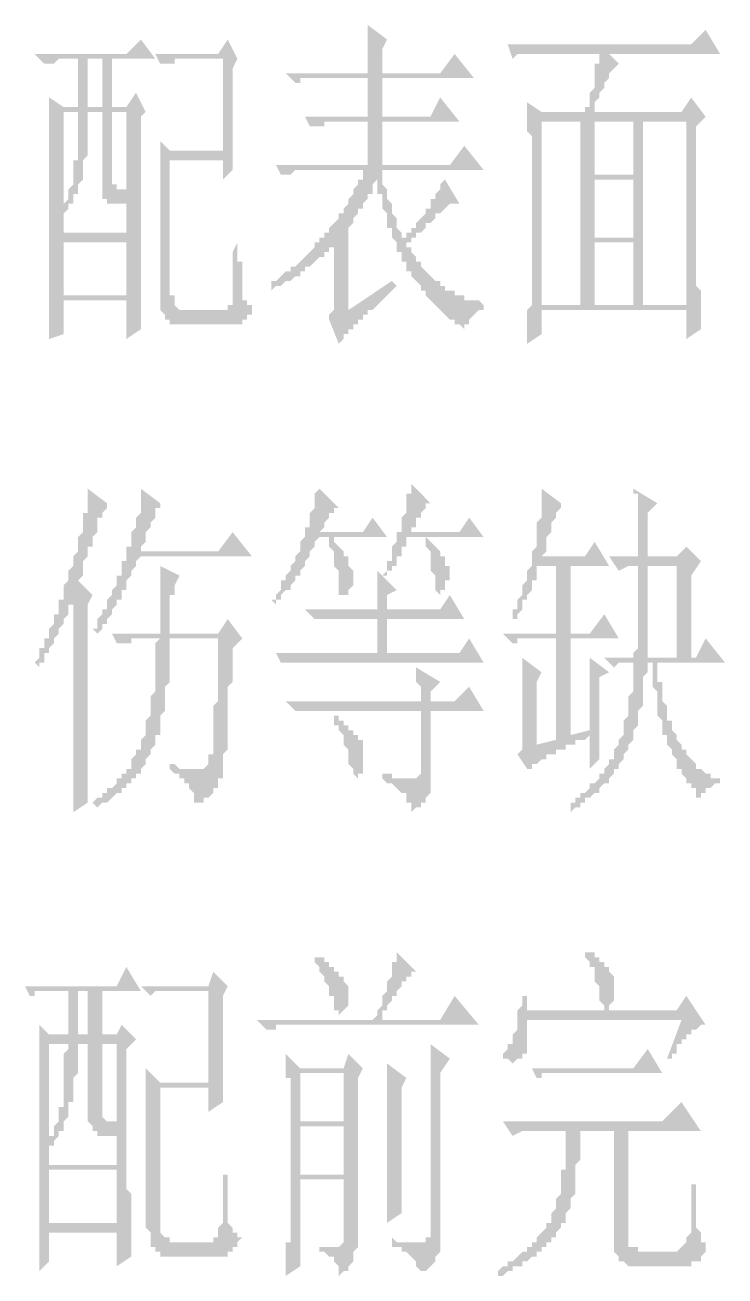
# Model space of a CAD drawing. Header units: millimetres. Extents: x 0 to 275, y 0 to 194.
# Drawn here: x 215.26 to 224.47, y 100.94 to 117.39 of the extents above; entities that cross this region are included whole.
import ezdxf

# ---------------------------------------------------------------- set-up
doc = ezdxf.new("R2010")
doc.units = ezdxf.units.MM

msp = doc.modelspace()

# ---------------------------------------------------------------- hatches: boundary and pattern name
h = msp.add_hatch(color=0)
h.dxf.hatch_style = 2
h.paths.add_polyline_path([(219.5195, 113.643833), (219.5195, 114.659833), (219.5195, 114.723333), (219.583, 114.786833), (219.583, 114.850333), (219.6465, 114.913833), (219.6465, 114.977333), (219.71, 114.977333), (219.71, 115.040833), (219.7735, 115.104333), (219.7735, 115.167833), (219.837, 115.167833), (219.837, 115.231333), (219.837, 115.294833), (219.9005, 115.358333), (219.9005, 115.294833), (219.9005, 115.231333), (219.9005, 115.167833), (219.964, 115.167833), (219.964, 115.104333), (219.964, 115.040833), (219.964, 114.977333), (220.0275, 114.913833), (220.0275, 114.850333), (220.0275, 114.786833), (220.0275, 114.723333), (220.091, 114.723333), (220.091, 114.659833), (220.091, 114.596333), (220.1545, 114.532833), (220.1545, 114.469333), (220.1545, 114.405833), (220.218, 114.405833), (220.218, 114.342333), (220.218, 114.278833), (220.2815, 114.278833), (220.2815, 114.215333), (220.2815, 114.151833), (220.345, 114.151833), (220.345, 114.088333), (220.4085, 114.024833), (220.472, 113.961333), (220.472, 113.897833), (220.5355, 113.897833), (220.5355, 113.834333), (220.599, 113.770833), (220.6625, 113.707333), (220.726, 113.643833), (220.7895, 113.580333), (220.853, 113.516833), (220.9165, 113.516833), (220.9165, 113.453333), (220.98, 113.453333), (221.0435, 113.389833), (221.0435, 113.453333), (221.107, 113.453333), (221.107, 113.516833), (221.1705, 113.580333), (221.234, 113.643833), (221.2975, 113.643833), (221.2975, 113.707333), (221.234, 113.770833), (221.1705, 113.770833), (221.107, 113.770833), (221.0435, 113.770833), (221.0435, 113.834333), (220.98, 113.834333), (220.9165, 113.834333), (220.9165, 113.897833), (220.853, 113.897833), (220.7895, 113.897833), (220.7895, 113.961333), (220.726, 113.961333), (220.726, 114.024833), (220.6625, 114.024833), (220.599, 114.088333), (220.5355, 114.151833), (220.472, 114.215333), (220.472, 114.278833), (220.4085, 114.278833), (220.4085, 114.342333), (220.345, 114.405833), (220.345, 114.469333), (220.2815, 114.469333), (220.2815, 114.532833), (220.345, 114.532833), (220.345, 114.596333), (220.4085, 114.596333), (220.4085, 114.659833), (220.472, 114.659833), (220.5355, 114.723333), (220.5355, 114.786833), (220.599, 114.786833), (220.6625, 114.850333), (220.6625, 114.913833), (220.726, 114.913833), (220.7895, 114.977333), (220.853, 115.040833), (220.98, 115.040833), (220.7895, 115.358333), (220.726, 115.294833), (220.726, 115.231333), (220.6625, 115.167833), (220.6625, 115.104333), (220.599, 115.104333), (220.599, 115.040833), (220.599, 114.977333), (220.5355, 114.977333), (220.5355, 114.913833), (220.472, 114.850333), (220.4085, 114.786833), (220.4085, 114.723333), (220.345, 114.723333), (220.345, 114.659833), (220.2815, 114.659833), (220.2815, 114.596333), (220.218, 114.596333), (220.218, 114.659833), (220.1545, 114.723333), (220.1545, 114.786833), (220.1545, 114.850333), (220.091, 114.913833), (220.091, 114.977333), (220.091, 115.040833), (220.0275, 115.104333), (220.0275, 115.167833), (220.0275, 115.231333), (219.964, 115.294833), (219.964, 115.358333), (219.964, 115.421833), (219.964, 115.485333), (221.2975, 115.485333), (221.0435, 115.802833), (220.853, 115.548833), (219.964, 115.548833), (219.964, 116.120333), (220.98, 116.120333), (220.726, 116.437833), (220.599, 116.183833), (219.964, 116.183833), (219.964, 116.691833), (221.1705, 116.691833), (220.9165, 117.009333), (220.726, 116.755333), (219.964, 116.755333), (219.964, 117.072833), (220.0275, 117.199833), (219.7735, 117.390333), (219.7735, 117.326833), (219.7735, 117.263333), (219.7735, 117.199833), (219.7735, 117.136333), (219.7735, 117.072833), (219.7735, 117.009333), (219.7735, 116.945833), (219.7735, 116.882333), (219.7735, 116.818833), (219.7735, 116.755333), (218.694, 116.755333), (218.821, 116.628333), (218.8845, 116.628333), (218.8845, 116.691833), (218.948, 116.691833), (219.0115, 116.691833), (219.075, 116.691833), (219.7735, 116.691833), (219.7735, 116.183833), (218.948, 116.183833), (219.0115, 116.056833), (219.075, 116.056833), (219.1385, 116.056833), (219.202, 116.056833), (219.202, 116.120333), (219.2655, 116.120333), (219.7735, 116.120333), (219.7735, 115.548833), (218.567, 115.548833), (218.6305, 115.421833), (218.694, 115.421833), (218.7575, 115.421833), (218.821, 115.485333), (218.8845, 115.485333), (219.71, 115.485333), (219.71, 115.421833), (219.71, 115.358333), (219.6465, 115.358333), (219.6465, 115.294833), (219.583, 115.231333), (219.583, 115.167833), (219.5195, 115.104333), (219.5195, 115.040833), (219.456, 114.977333), (219.456, 114.913833), (219.3925, 114.913833), (219.3925, 114.850333), (219.329, 114.786833), (219.2655, 114.723333), (219.2655, 114.659833), (219.202, 114.659833), (219.202, 114.596333), (219.1385, 114.596333), (219.1385, 114.532833), (219.075, 114.532833), (219.075, 114.469333), (219.0115, 114.405833), (218.948, 114.342333), (218.8845, 114.278833), (218.821, 114.215333), (218.7575, 114.215333), (218.7575, 114.151833), (218.694, 114.151833), (218.6305, 114.088333), (218.567, 114.024833), (218.5035, 114.024833), (218.5035, 113.961333), (218.5035, 113.897833), (218.567, 113.961333), (218.6305, 113.961333), (218.694, 114.024833), (218.7575, 114.024833), (218.821, 114.088333), (218.8845, 114.088333), (218.8845, 114.151833), (218.948, 114.151833), (218.948, 114.215333), (219.0115, 114.215333), (219.075, 114.278833), (219.1385, 114.342333), (219.202, 114.342333), (219.202, 114.405833), (219.2655, 114.405833), (219.2655, 114.469333), (219.329, 114.469333), (219.329, 113.770833), (219.329, 113.707333), (219.329, 113.643833), (219.2655, 113.580333), (219.2655, 113.516833), (219.3925, 113.199333), (219.456, 113.262833), (219.456, 113.326333), (219.5195, 113.326333), (219.5195, 113.389833), (219.583, 113.389833), (219.583, 113.453333), (219.6465, 113.453333), (219.6465, 113.516833), (219.71, 113.516833), (219.71, 113.580333), (219.7735, 113.580333), (219.7735, 113.643833), (219.837, 113.643833), (219.9005, 113.707333), (219.964, 113.770833), (220.0275, 113.834333), (220.091, 113.897833), (220.1545, 113.961333), (220.091, 114.024833)])
h = msp.add_hatch(color=0)
h.paths.add_polyline_path([(222.758, 114.532833), (223.266, 114.532833), (223.266, 113.707333), (222.758, 113.707333)])
h.paths.add_polyline_path([(222.631, 116.247333), (222.0595, 116.247333), (221.869, 116.374333), (221.869, 116.310833), (221.869, 116.247333), (221.869, 116.183833), (221.869, 116.120333), (221.869, 116.056833), (221.869, 115.993333), (221.9325, 115.929833), (221.9325, 115.866333), (221.9325, 115.802833), (221.9325, 115.739333), (221.9325, 115.675833), (221.9325, 115.612333), (221.9325, 115.548833), (221.9325, 115.485333), (221.9325, 115.421833), (221.9325, 115.358333), (221.9325, 115.294833), (221.9325, 115.231333), (221.9325, 115.167833), (221.9325, 115.104333), (221.9325, 115.040833), (221.9325, 114.977333), (221.9325, 114.913833), (221.9325, 114.850333), (221.9325, 114.786833), (221.9325, 114.723333), (221.9325, 114.659833), (221.9325, 114.596333), (221.9325, 114.532833), (221.9325, 114.469333), (221.9325, 114.405833), (221.9325, 114.342333), (221.9325, 114.278833), (221.9325, 114.215333), (221.9325, 114.151833), (221.9325, 114.088333), (221.9325, 114.024833), (221.9325, 113.961333), (221.9325, 113.897833), (221.9325, 113.834333), (221.9325, 113.770833), (221.9325, 113.707333), (221.869, 113.643833), (221.869, 113.580333), (221.869, 113.516833), (221.869, 113.453333), (221.869, 113.389833), (221.869, 113.326333), (221.869, 113.262833), (221.869, 113.199333), (222.0595, 113.326333), (222.0595, 113.643833), (223.9645, 113.643833), (223.9645, 113.262833), (224.155, 113.389833), (224.155, 113.453333), (224.155, 113.516833), (224.155, 113.580333), (224.155, 113.643833), (224.155, 113.707333), (224.155, 113.770833), (224.155, 113.834333), (224.155, 113.897833), (224.0915, 113.961333), (224.0915, 114.024833), (224.0915, 114.088333), (224.0915, 114.151833), (224.0915, 114.215333), (224.0915, 114.278833), (224.0915, 114.342333), (224.0915, 114.405833), (224.0915, 114.469333), (224.0915, 114.532833), (224.0915, 114.596333), (224.0915, 114.659833), (224.0915, 114.723333), (224.0915, 114.786833), (224.0915, 114.850333), (224.0915, 114.913833), (224.0915, 114.977333), (224.0915, 115.040833), (224.0915, 115.104333), (224.0915, 115.167833), (224.0915, 115.231333), (224.0915, 115.294833), (224.0915, 115.358333), (224.0915, 115.421833), (224.0915, 115.485333), (224.0915, 115.548833), (224.0915, 115.612333), (224.0915, 115.675833), (224.0915, 115.739333), (224.0915, 115.802833), (224.0915, 115.866333), (224.0915, 115.929833), (224.0915, 115.993333), (224.0915, 116.056833), (224.2185, 116.183833), (224.028, 116.437833), (223.901, 116.247333), (222.758, 116.247333), (222.758, 116.310833), (222.758, 116.374333), (222.8215, 116.437833), (222.8215, 116.501333), (222.885, 116.564833), (222.885, 116.628333), (222.9485, 116.691833), (222.9485, 116.755333), (223.012, 116.818833), (223.0755, 116.882333), (222.9485, 117.009333), (224.409, 117.009333), (224.2185, 117.326833), (224.028, 117.136333), (221.615, 117.136333), (221.6785, 116.945833), (221.742, 117.009333), (221.8055, 117.009333), (221.869, 117.009333), (221.9325, 117.009333), (222.8215, 117.009333), (222.8215, 116.945833), (222.8215, 116.882333), (222.758, 116.882333), (222.758, 116.818833), (222.758, 116.755333), (222.758, 116.691833), (222.758, 116.628333), (222.758, 116.564833), (222.6945, 116.501333), (222.6945, 116.437833), (222.6945, 116.374333), (222.6945, 116.310833), (222.631, 116.310833)])
h.paths.add_polyline_path([(222.0595, 116.120333), (222.5675, 116.120333), (222.5675, 113.707333), (222.0595, 113.707333)])
h.paths.add_polyline_path([(223.393, 116.120333), (223.9645, 116.120333), (223.9645, 113.707333), (223.393, 113.707333)])
h.paths.add_polyline_path([(222.758, 116.120333), (223.266, 116.120333), (223.266, 115.421833), (222.758, 115.421833)])
h.paths.add_polyline_path([(222.758, 115.358333), (223.266, 115.358333), (223.266, 114.596333), (222.758, 114.596333)])
h = msp.add_hatch(color=0)
h.paths.add_polyline_path([(217.9955, 116.818833), (218.059, 116.945833), (217.932, 117.199833), (217.805, 117.009333), (216.9795, 117.009333), (217.043, 116.882333), (217.1065, 116.882333), (217.17, 116.882333), (217.2335, 116.882333), (217.2335, 116.945833), (217.297, 116.945833), (217.8685, 116.945833), (217.8685, 115.739333), (217.17, 115.739333), (217.043, 115.866333), (217.043, 115.802833), (217.043, 115.739333), (217.043, 115.675833), (217.043, 115.612333), (217.043, 115.548833), (217.043, 115.485333), (217.043, 115.421833), (217.043, 115.358333), (217.043, 115.294833), (217.043, 115.231333), (217.043, 115.167833), (217.043, 115.104333), (217.043, 115.040833), (217.043, 114.977333), (217.043, 114.913833), (217.043, 114.850333), (217.043, 114.786833), (217.043, 114.723333), (217.043, 114.659833), (217.043, 114.596333), (217.043, 114.532833), (217.043, 114.469333), (217.043, 114.405833), (217.043, 114.342333), (217.043, 114.278833), (217.043, 114.151833), (217.043, 114.088333), (217.043, 114.024833), (217.043, 113.961333), (217.043, 113.897833), (217.043, 113.834333), (217.043, 113.770833), (217.043, 113.707333), (217.043, 113.643833), (217.1065, 113.580333), (217.1065, 113.516833), (217.17, 113.516833), (217.17, 113.453333), (217.2335, 113.453333), (217.297, 113.453333), (217.3605, 113.453333), (217.9955, 113.453333), (218.059, 113.453333), (218.1225, 113.453333), (218.1225, 113.516833), (218.186, 113.516833), (218.186, 113.580333), (218.2495, 113.580333), (218.2495, 113.643833), (218.2495, 113.707333), (218.186, 113.707333), (218.186, 113.770833), (218.1225, 113.770833), (218.1225, 113.834333), (218.1225, 113.897833), (218.1225, 113.961333), (218.1225, 114.024833), (218.1225, 114.088333), (218.1225, 114.151833), (218.1225, 114.215333), (218.1225, 114.278833), (218.059, 114.278833), (218.059, 114.342333), (218.059, 114.405833), (218.059, 114.469333), (218.059, 114.532833), (217.9955, 114.405833), (217.9955, 114.342333), (217.9955, 114.278833), (217.9955, 114.215333), (217.9955, 114.151833), (217.9955, 114.088333), (217.9955, 114.024833), (217.9955, 113.961333), (217.9955, 113.897833), (217.9955, 113.834333), (217.9955, 113.770833), (217.9955, 113.707333), (217.932, 113.707333), (217.932, 113.643833), (217.8685, 113.643833), (217.3605, 113.643833), (217.297, 113.643833), (217.2335, 113.707333), (217.2335, 113.770833), (217.2335, 113.834333), (217.17, 113.834333), (217.17, 113.897833), (217.17, 113.961333), (217.17, 115.612333), (217.8685, 115.612333), (217.8685, 115.358333), (217.9955, 115.485333), (217.9955, 115.548833), (217.9955, 115.612333), (217.9955, 115.675833), (217.9955, 115.739333), (217.9955, 115.802833), (217.9955, 115.866333), (217.9955, 115.929833), (217.9955, 115.993333), (217.9955, 116.056833), (217.9955, 116.120333), (217.9955, 116.183833), (217.9955, 116.247333), (217.9955, 116.310833), (217.9955, 116.374333), (217.9955, 116.437833), (217.9955, 116.501333), (217.9955, 116.564833), (217.9955, 116.628333), (217.9955, 116.691833), (217.9955, 116.755333)])
h.paths.add_polyline_path([(216.789, 116.183833), (216.8525, 116.247333), (216.7255, 116.501333), (216.5985, 116.310833), (216.408, 116.310833), (216.408, 116.945833), (216.9795, 116.945833), (216.789, 117.199833), (216.5985, 117.009333), (215.392, 117.009333), (215.519, 116.882333), (215.5825, 116.882333), (215.646, 116.882333), (215.7095, 116.945833), (215.773, 116.945833), (215.9635, 116.945833), (215.9635, 116.310833), (215.773, 116.310833), (215.5825, 116.437833), (215.5825, 116.374333), (215.5825, 116.310833), (215.5825, 116.247333), (215.5825, 116.183833), (215.5825, 116.120333), (215.5825, 116.056833), (215.5825, 115.993333), (215.5825, 115.929833), (215.5825, 115.866333), (215.5825, 115.802833), (215.5825, 115.739333), (215.5825, 115.675833), (215.5825, 115.612333), (215.5825, 115.548833), (215.5825, 115.485333), (215.5825, 115.421833), (215.5825, 115.358333), (215.5825, 115.294833), (215.5825, 115.231333), (215.5825, 115.167833), (215.5825, 115.104333), (215.5825, 115.040833), (215.5825, 114.977333), (215.5825, 114.913833), (215.5825, 114.850333), (215.5825, 114.786833), (215.5825, 114.723333), (215.5825, 114.659833), (215.5825, 114.596333), (215.5825, 114.532833), (215.5825, 114.469333), (215.5825, 114.405833), (215.5825, 114.342333), (215.5825, 114.278833), (215.5825, 114.215333), (215.5825, 114.151833), (215.5825, 114.088333), (215.5825, 114.024833), (215.5825, 113.961333), (215.5825, 113.897833), (215.5825, 113.834333), (215.5825, 113.770833), (215.5825, 113.707333), (215.5825, 113.643833), (215.5825, 113.580333), (215.5825, 113.516833), (215.5825, 113.453333), (215.5825, 113.389833), (215.5825, 113.326333), (215.5825, 113.262833), (215.773, 113.326333), (215.773, 113.770833), (216.5985, 113.770833), (216.5985, 113.262833), (216.789, 113.389833), (216.789, 113.453333), (216.789, 113.516833), (216.789, 113.580333), (216.789, 113.643833), (216.789, 113.707333), (216.789, 113.770833), (216.789, 113.834333), (216.789, 113.897833), (216.789, 113.961333), (216.789, 114.024833), (216.789, 114.088333), (216.789, 114.151833), (216.789, 114.215333), (216.789, 114.278833), (216.789, 114.342333), (216.789, 114.405833), (216.789, 114.469333), (216.789, 114.532833), (216.789, 114.596333), (216.789, 114.659833), (216.789, 114.723333), (216.789, 114.786833), (216.789, 114.850333), (216.789, 114.913833), (216.789, 114.977333), (216.789, 115.040833), (216.789, 115.104333), (216.789, 115.167833), (216.789, 115.231333), (216.789, 115.294833), (216.789, 115.358333), (216.789, 115.421833), (216.789, 115.485333), (216.789, 115.548833), (216.789, 115.612333), (216.789, 115.675833), (216.789, 115.739333), (216.789, 115.802833), (216.789, 115.866333), (216.789, 115.929833), (216.789, 116.056833), (216.789, 116.120333)])
h.paths.add_polyline_path([(216.0905, 116.945833), (216.281, 116.945833), (216.281, 116.310833), (216.0905, 116.310833)])
h.paths.add_polyline_path([(216.408, 116.247333), (216.5985, 116.247333), (216.5985, 115.231333), (216.535, 115.231333), (216.4715, 115.231333), (216.4715, 115.294833), (216.408, 115.294833), (216.408, 115.358333)])
h.paths.add_polyline_path([(216.0905, 116.247333), (216.281, 116.247333), (216.281, 115.294833), (216.281, 115.231333), (216.281, 115.167833), (216.281, 115.104333), (216.3445, 115.104333), (216.3445, 115.040833), (216.408, 115.040833), (216.4715, 115.040833), (216.5985, 115.040833), (216.5985, 114.659833), (215.773, 114.659833), (215.773, 114.850333), (215.773, 114.913833), (215.8365, 114.977333), (215.8365, 115.040833), (215.9, 115.040833), (215.9, 115.104333), (215.9, 115.167833), (215.9635, 115.167833), (215.9635, 115.231333), (215.9635, 115.294833), (216.027, 115.358333), (216.027, 115.421833), (216.027, 115.485333), (216.027, 115.548833), (216.027, 115.612333), (216.0905, 115.675833), (216.0905, 115.739333), (216.0905, 115.802833), (216.0905, 115.866333), (216.0905, 115.929833), (216.0905, 115.993333), (216.0905, 116.056833), (216.0905, 116.120333), (216.0905, 116.183833)])
h.paths.add_polyline_path([(215.773, 116.247333), (215.9635, 116.247333), (215.9635, 116.183833), (215.9635, 116.120333), (215.9635, 116.056833), (215.9635, 115.993333), (215.9635, 115.929833), (215.9635, 115.866333), (215.9635, 115.802833), (215.9635, 115.739333), (215.9635, 115.675833), (215.9635, 115.612333), (215.9, 115.612333), (215.9, 115.548833), (215.9, 115.485333), (215.9, 115.421833), (215.9, 115.358333), (215.9, 115.294833), (215.8365, 115.231333), (215.8365, 115.167833), (215.8365, 115.104333), (215.773, 115.040833), (215.773, 114.977333)])
h.paths.add_polyline_path([(215.773, 114.532833), (216.5985, 114.532833), (216.5985, 113.834333), (215.773, 113.834333)])
h = msp.add_hatch(color=0)
h.paths.add_polyline_path([(219.1385, 111.294333), (219.075, 111.230833), (219.075, 111.167333), (219.075, 111.103833), (219.075, 111.040333), (219.0115, 110.976833), (219.0115, 110.913333), (219.0115, 110.849833), (219.0115, 110.786333), (218.948, 110.786333), (218.948, 110.722833), (218.948, 110.659333), (218.8845, 110.595833), (218.8845, 110.532333), (218.8845, 110.468833), (218.821, 110.405333), (218.821, 110.341833), (218.7575, 110.278333), (218.7575, 110.214833), (218.694, 110.151333), (218.694, 110.087833), (218.6305, 110.087833), (218.6305, 110.024333), (218.6305, 109.960833), (218.567, 109.897333), (218.567, 109.833833), (218.5035, 109.833833), (218.567, 109.770333), (218.567, 109.833833), (218.6305, 109.833833), (218.6305, 109.897333), (218.694, 109.960833), (218.7575, 109.960833), (218.7575, 110.024333), (218.821, 110.087833), (218.821, 110.151333), (218.8845, 110.151333), (218.8845, 110.214833), (218.948, 110.278333), (218.948, 110.341833), (219.0115, 110.405333), (219.0115, 110.468833), (219.075, 110.532333), (219.075, 110.595833), (219.1385, 110.659333), (219.2655, 110.659333), (219.2655, 110.595833), (219.2655, 110.532333), (219.329, 110.468833), (219.329, 110.405333), (219.329, 110.341833), (219.329, 110.278333), (219.3925, 110.214833), (219.3925, 110.151333), (219.3925, 110.087833), (219.3925, 110.024333), (219.3925, 109.960833), (219.3925, 109.897333), (219.456, 109.897333), (219.5195, 109.897333), (219.5195, 109.960833), (219.583, 110.024333), (219.583, 110.087833), (219.583, 110.151333), (219.583, 110.214833), (219.5195, 110.278333), (219.5195, 110.341833), (219.5195, 110.405333), (219.456, 110.405333), (219.456, 110.468833), (219.3925, 110.532333), (219.329, 110.595833), (219.329, 110.659333), (220.0275, 110.659333), (219.837, 110.913333), (219.71, 110.722833), (219.1385, 110.722833), (219.202, 110.786333), (219.202, 110.849833), (219.2655, 110.913333), (219.2655, 110.976833), (219.329, 110.976833), (219.329, 111.040333), (219.3925, 111.040333)])
h.paths.add_polyline_path([(219.9005, 109.706833), (218.948, 109.706833), (219.075, 109.579833), (219.1385, 109.579833), (219.202, 109.579833), (219.2655, 109.579833), (219.9005, 109.579833), (219.9005, 109.135333), (218.567, 109.135333), (218.6305, 109.008333), (218.694, 109.008333), (218.7575, 109.008333), (218.821, 109.008333), (218.8845, 109.008333), (221.2975, 109.008333), (221.107, 109.325833), (220.98, 109.135333), (220.0275, 109.135333), (220.0275, 109.579833), (221.0435, 109.579833), (220.853, 109.897333), (220.726, 109.706833), (220.0275, 109.706833), (220.0275, 109.897333), (220.1545, 109.960833), (219.9005, 110.214833), (219.9005, 110.151333), (219.9005, 110.087833), (219.9005, 110.024333), (219.9005, 109.960833), (219.9005, 109.897333), (219.9005, 109.833833), (219.9005, 109.770333)])
h.paths.add_polyline_path([(220.472, 108.500333), (218.694, 108.500333), (218.821, 108.373333), (218.8845, 108.373333), (218.948, 108.373333), (219.0115, 108.373333), (220.472, 108.373333), (220.472, 107.611333), (220.472, 107.547833), (220.4085, 107.484333), (220.345, 107.484333), (220.2815, 107.484333), (220.218, 107.484333), (220.1545, 107.484333), (220.091, 107.484333), (220.091, 107.547833), (220.0275, 107.547833), (219.964, 107.547833), (219.964, 107.484333), (220.0275, 107.420833), (220.091, 107.420833), (220.1545, 107.357333), (220.218, 107.293833), (220.2815, 107.293833), (220.2815, 107.230333), (220.2815, 107.166833), (220.345, 107.166833), (220.345, 107.103333), (220.345, 107.039833), (220.4085, 107.103333), (220.472, 107.103333), (220.472, 107.166833), (220.5355, 107.166833), (220.5355, 107.230333), (220.599, 107.293833), (220.599, 107.357333), (220.599, 107.420833), (220.599, 107.484333), (220.599, 107.547833), (220.599, 108.373333), (221.2975, 108.373333), (221.107, 108.690833), (220.9165, 108.500333), (220.599, 108.500333), (220.599, 108.627333), (220.726, 108.754333), (220.4085, 108.944833), (220.4085, 108.881333), (220.4085, 108.817833), (220.4085, 108.754333), (220.472, 108.690833), (220.472, 108.627333), (220.472, 108.563833)])
h.paths.add_polyline_path([(219.329, 108.309833), (219.329, 108.246333), (219.329, 108.182833), (219.3925, 108.182833), (219.3925, 108.119333), (219.456, 108.055833), (219.456, 107.992333), (219.456, 107.928833), (219.5195, 107.865333), (219.5195, 107.801833), (219.5195, 107.738333), (219.5195, 107.674833), (219.583, 107.611333), (219.583, 107.547833), (219.6465, 107.484333), (219.6465, 107.547833), (219.71, 107.547833), (219.71, 107.611333), (219.71, 107.674833), (219.71, 107.738333), (219.71, 107.801833), (219.71, 107.865333), (219.71, 107.928833), (219.71, 107.992333), (219.6465, 107.992333), (219.6465, 108.055833), (219.583, 108.055833), (219.583, 108.119333), (219.5195, 108.119333), (219.5195, 108.182833), (219.456, 108.182833), (219.456, 108.246333), (219.3925, 108.246333), (219.3925, 108.309833)])
h.paths.add_polyline_path([(220.5355, 110.659333), (221.2975, 110.659333), (221.107, 110.913333), (220.98, 110.722833), (220.345, 110.722833), (220.345, 110.786333), (220.4085, 110.786333), (220.4085, 110.849833), (220.4085, 110.913333), (220.472, 110.913333), (220.472, 110.976833), (220.5355, 111.040333), (220.5355, 111.103833), (220.599, 111.103833), (220.345, 111.357833), (220.345, 111.294333), (220.345, 111.230833), (220.2815, 111.230833), (220.2815, 111.167333), (220.2815, 111.103833), (220.2815, 111.040333), (220.2815, 110.976833), (220.218, 110.913333), (220.218, 110.849833), (220.218, 110.786333), (220.218, 110.722833), (220.1545, 110.722833), (220.1545, 110.659333), (220.1545, 110.595833), (220.091, 110.532333), (220.091, 110.468833), (220.091, 110.405333), (220.091, 110.341833), (220.0275, 110.341833), (220.0275, 110.278333), (220.0275, 110.214833), (219.964, 110.151333), (220.0275, 110.151333), (220.0275, 110.214833), (220.091, 110.214833), (220.091, 110.278333), (220.1545, 110.278333), (220.1545, 110.341833), (220.1545, 110.405333), (220.218, 110.405333), (220.218, 110.468833), (220.218, 110.532333), (220.2815, 110.532333), (220.2815, 110.595833), (220.2815, 110.659333), (220.5355, 110.659333), (220.5355, 110.595833), (220.5355, 110.532333), (220.599, 110.468833), (220.599, 110.405333), (220.599, 110.341833), (220.599, 110.278333), (220.599, 110.214833), (220.6625, 110.151333), (220.6625, 110.087833), (220.6625, 110.024333), (220.6625, 109.960833), (220.726, 109.897333), (220.726, 109.960833), (220.7895, 109.960833), (220.7895, 110.024333), (220.7895, 110.087833), (220.853, 110.087833), (220.853, 110.151333), (220.853, 110.214833), (220.853, 110.278333), (220.7895, 110.278333), (220.7895, 110.341833), (220.7895, 110.405333), (220.726, 110.405333), (220.726, 110.468833), (220.6625, 110.532333), (220.599, 110.595833)])
h = msp.add_hatch(color=0)
h.paths.add_polyline_path([(215.9, 107.039833), (216.0905, 107.166833), (216.0905, 109.770333), (216.154, 109.897333), (215.9635, 110.087833), (216.027, 110.151333), (216.027, 110.214833), (216.027, 110.278333), (216.027, 110.341833), (216.0905, 110.405333), (216.0905, 110.468833), (216.0905, 110.532333), (216.154, 110.532333), (216.154, 110.595833), (216.154, 110.659333), (216.2175, 110.722833), (216.2175, 110.786333), (216.2175, 110.849833), (216.2175, 110.913333), (216.281, 110.913333), (216.281, 110.976833), (216.3445, 111.040333), (216.3445, 111.103833), (216.0905, 111.294333), (216.0905, 111.230833), (216.0905, 111.167333), (216.0905, 111.103833), (216.0905, 111.040333), (216.0905, 110.976833), (216.027, 110.976833), (216.027, 110.913333), (216.027, 110.849833), (216.027, 110.786333), (216.027, 110.722833), (215.9635, 110.659333), (215.9635, 110.595833), (215.9635, 110.532333), (215.9635, 110.468833), (215.9, 110.405333), (215.9, 110.341833), (215.9, 110.278333), (215.8365, 110.214833), (215.8365, 110.151333), (215.8365, 110.087833), (215.773, 110.024333), (215.773, 109.960833), (215.773, 109.897333), (215.773, 109.833833), (215.7095, 109.833833), (215.7095, 109.770333), (215.7095, 109.706833), (215.7095, 109.643333), (215.646, 109.643333), (215.646, 109.579833), (215.646, 109.516333), (215.5825, 109.452833), (215.5825, 109.389333), (215.5825, 109.325833), (215.519, 109.325833), (215.519, 109.262333), (215.519, 109.198833), (215.4555, 109.198833), (215.4555, 109.135333), (215.4555, 109.071833), (215.392, 109.008333), (215.4555, 108.944833), (215.4555, 109.008333), (215.519, 109.008333), (215.519, 109.071833), (215.519, 109.135333), (215.5825, 109.135333), (215.5825, 109.198833), (215.646, 109.262333), (215.646, 109.325833), (215.7095, 109.389333), (215.7095, 109.452833), (215.773, 109.516333), (215.773, 109.579833), (215.8365, 109.643333), (215.8365, 109.706833), (215.8365, 109.770333), (215.9, 109.770333), (215.9, 109.833833), (215.9, 109.897333), (215.9, 107.992333), (215.9, 107.928833), (215.9, 107.865333), (215.9, 107.801833), (215.9, 107.738333), (215.9, 107.674833), (215.9, 107.611333), (215.9, 107.547833), (215.9, 107.484333), (215.9, 107.420833), (215.9, 107.357333), (215.9, 107.293833), (215.9, 107.230333), (215.9, 107.166833), (215.9, 107.103333)])
h.paths.add_polyline_path([(216.789, 111.294333), (216.789, 111.230833), (216.789, 111.167333), (216.789, 111.103833), (216.789, 111.040333), (216.789, 110.976833), (216.7255, 110.913333), (216.7255, 110.849833), (216.7255, 110.786333), (216.662, 110.722833), (216.662, 110.659333), (216.662, 110.595833), (216.662, 110.532333), (216.5985, 110.532333), (216.5985, 110.468833), (216.5985, 110.405333), (216.5985, 110.341833), (216.535, 110.341833), (216.535, 110.278333), (216.535, 110.214833), (216.535, 110.151333), (216.4715, 110.151333), (216.4715, 110.087833), (216.4715, 110.024333), (216.408, 109.960833), (216.408, 109.897333), (216.3445, 109.833833), (216.3445, 109.770333), (216.3445, 109.706833), (216.281, 109.706833), (216.281, 109.643333), (216.2175, 109.579833), (216.2175, 109.516333), (216.2175, 109.452833), (216.154, 109.452833), (216.2175, 109.389333), (216.281, 109.452833), (216.281, 109.516333), (216.3445, 109.516333), (216.3445, 109.579833), (216.408, 109.643333), (216.408, 109.706833), (216.4715, 109.770333), (216.4715, 109.833833), (216.535, 109.833833), (216.535, 109.897333), (216.535, 109.960833), (216.5985, 109.960833), (216.5985, 110.024333), (216.5985, 110.087833), (216.662, 110.151333), (216.662, 110.214833), (216.7255, 110.278333), (216.7255, 110.341833), (216.789, 110.405333), (218.2495, 110.405333), (217.9955, 110.722833), (217.805, 110.468833), (216.789, 110.468833), (216.789, 110.532333), (216.8525, 110.595833), (216.8525, 110.659333), (216.8525, 110.722833), (216.916, 110.786333), (216.916, 110.849833), (216.9795, 110.913333), (216.9795, 110.976833), (216.9795, 111.040333), (217.043, 111.040333), (217.043, 111.103833)])
h.paths.add_polyline_path([(217.043, 109.389333), (216.408, 109.389333), (216.4715, 109.262333), (216.535, 109.262333), (216.5985, 109.262333), (216.662, 109.262333), (216.662, 109.325833), (216.7255, 109.325833), (217.043, 109.325833), (216.9795, 109.262333), (216.9795, 109.198833), (216.9795, 109.135333), (216.9795, 109.071833), (216.9795, 109.008333), (216.9795, 108.944833), (216.9795, 108.881333), (216.9795, 108.817833), (216.9795, 108.754333), (216.9795, 108.690833), (216.9795, 108.627333), (216.916, 108.563833), (216.916, 108.500333), (216.916, 108.436833), (216.916, 108.373333), (216.916, 108.309833), (216.8525, 108.246333), (216.8525, 108.182833), (216.8525, 108.119333), (216.8525, 108.055833), (216.789, 107.992333), (216.789, 107.928833), (216.789, 107.865333), (216.7255, 107.865333), (216.7255, 107.801833), (216.662, 107.738333), (216.662, 107.674833), (216.662, 107.611333), (216.5985, 107.611333), (216.5985, 107.547833), (216.535, 107.547833), (216.535, 107.484333), (216.4715, 107.484333), (216.4715, 107.420833), (216.408, 107.357333), (216.3445, 107.357333), (216.3445, 107.293833), (216.281, 107.293833), (216.281, 107.230333), (216.2175, 107.230333), (216.154, 107.166833), (216.2175, 107.103333), (216.281, 107.166833), (216.3445, 107.166833), (216.408, 107.230333), (216.4715, 107.293833), (216.535, 107.293833), (216.535, 107.357333), (216.5985, 107.357333), (216.5985, 107.420833), (216.662, 107.420833), (216.662, 107.484333), (216.7255, 107.484333), (216.7255, 107.547833), (216.789, 107.547833), (216.789, 107.611333), (216.8525, 107.674833), (216.8525, 107.738333), (216.916, 107.801833), (216.916, 107.865333), (216.9795, 107.928833), (216.9795, 107.992333), (216.9795, 108.055833), (217.043, 108.055833), (217.043, 108.119333), (217.043, 108.182833), (217.043, 108.246333), (217.043, 108.309833), (217.1065, 108.373333), (217.1065, 108.436833), (217.1065, 108.500333), (217.1065, 108.563833), (217.1065, 108.627333), (217.1065, 108.690833), (217.17, 108.754333), (217.17, 108.817833), (217.17, 108.881333), (217.17, 108.944833), (217.17, 109.008333), (217.17, 109.071833), (217.17, 109.135333), (217.17, 109.198833), (217.17, 109.262333), (217.17, 109.325833), (217.805, 109.325833), (217.805, 109.198833), (217.805, 109.135333), (217.805, 109.071833), (217.805, 109.008333), (217.805, 108.944833), (217.805, 108.881333), (217.805, 108.817833), (217.805, 108.754333), (217.805, 108.690833), (217.805, 108.627333), (217.805, 108.563833), (217.805, 108.500333), (217.7415, 108.436833), (217.7415, 108.373333), (217.7415, 108.309833), (217.7415, 108.246333), (217.7415, 108.182833), (217.7415, 108.119333), (217.7415, 108.055833), (217.7415, 107.992333), (217.7415, 107.928833), (217.7415, 107.865333), (217.7415, 107.801833), (217.678, 107.801833), (217.678, 107.738333), (217.678, 107.674833), (217.6145, 107.611333), (217.551, 107.611333), (217.4875, 107.611333), (217.424, 107.611333), (217.3605, 107.611333), (217.297, 107.611333), (217.2335, 107.674833), (217.17, 107.674833), (217.17, 107.611333), (217.2335, 107.547833), (217.297, 107.547833), (217.297, 107.484333), (217.3605, 107.484333), (217.3605, 107.420833), (217.424, 107.420833), (217.424, 107.357333), (217.4875, 107.293833), (217.4875, 107.230333), (217.4875, 107.166833), (217.551, 107.166833), (217.6145, 107.166833), (217.6145, 107.230333), (217.678, 107.230333), (217.7415, 107.293833), (217.7415, 107.357333), (217.805, 107.357333), (217.805, 107.420833), (217.805, 107.484333), (217.8685, 107.484333), (217.8685, 107.547833), (217.8685, 107.611333), (217.8685, 107.674833), (217.8685, 107.738333), (217.8685, 107.801833), (217.932, 107.865333), (217.932, 107.928833), (217.932, 107.992333), (217.932, 108.055833), (217.932, 108.119333), (217.932, 108.182833), (217.932, 108.246333), (217.932, 108.309833), (217.932, 108.373333), (217.932, 108.436833), (217.932, 108.500333), (217.932, 108.563833), (217.932, 108.627333), (217.932, 108.690833), (217.9955, 108.754333), (217.9955, 108.817833), (217.9955, 108.881333), (217.9955, 108.944833), (217.9955, 109.008333), (217.9955, 109.071833), (217.9955, 109.135333), (217.9955, 109.198833), (218.1225, 109.325833), (217.932, 109.579833), (217.805, 109.389333), (217.17, 109.389333), (217.17, 109.452833), (217.17, 109.516333), (217.17, 109.579833), (217.17, 109.643333), (217.17, 109.706833), (217.17, 109.770333), (217.17, 109.833833), (217.17, 109.897333), (217.2335, 109.897333), (217.2335, 109.960833), (217.2335, 110.024333), (217.297, 110.151333), (217.043, 110.278333), (217.043, 110.214833), (217.043, 110.151333), (217.043, 110.087833), (217.043, 110.024333), (217.043, 109.960833), (217.043, 109.897333), (217.043, 109.833833), (217.043, 109.770333), (217.043, 109.706833), (217.043, 109.643333), (217.043, 109.579833), (217.043, 109.516333), (217.043, 109.452833)])
h = msp.add_hatch(color=0)
h.paths.add_polyline_path([(222.4405, 108.055833), (222.4405, 109.325833), (223.0755, 109.325833), (222.885, 109.643333), (222.6945, 109.389333), (222.4405, 109.389333), (222.4405, 110.278333), (222.9485, 110.278333), (222.758, 110.595833), (222.631, 110.405333), (222.0595, 110.405333), (222.123, 110.468833), (222.123, 110.532333), (222.123, 110.595833), (222.123, 110.659333), (222.1865, 110.722833), (222.1865, 110.786333), (222.1865, 110.849833), (222.25, 110.913333), (222.25, 110.976833), (222.3135, 111.040333), (222.3135, 111.103833), (222.0595, 111.294333), (222.0595, 111.230833), (222.0595, 111.167333), (222.0595, 111.103833), (222.0595, 111.040333), (222.0595, 110.976833), (222.0595, 110.913333), (221.996, 110.849833), (221.996, 110.786333), (221.996, 110.722833), (221.996, 110.659333), (221.996, 110.595833), (221.996, 110.532333), (221.9325, 110.468833), (221.9325, 110.405333), (221.9325, 110.341833), (221.9325, 110.278333), (221.869, 110.214833), (221.869, 110.151333), (221.869, 110.087833), (221.8055, 110.024333), (221.8055, 109.960833), (221.8055, 109.897333), (221.742, 109.833833), (221.742, 109.770333), (221.742, 109.706833), (221.6785, 109.706833), (221.6785, 109.643333), (221.6785, 109.579833), (221.742, 109.579833), (221.742, 109.643333), (221.8055, 109.706833), (221.8055, 109.770333), (221.8055, 109.833833), (221.869, 109.833833), (221.869, 109.897333), (221.9325, 109.960833), (221.9325, 110.024333), (221.9325, 110.087833), (221.996, 110.087833), (221.996, 110.151333), (221.996, 110.214833), (221.996, 110.278333), (222.0595, 110.278333), (222.25, 110.278333), (222.25, 109.389333), (221.5515, 109.389333), (221.6785, 109.262333), (221.742, 109.262333), (221.742, 109.325833), (221.8055, 109.325833), (221.869, 109.325833), (221.9325, 109.325833), (222.25, 109.325833), (222.25, 107.992333), (221.996, 107.928833), (221.996, 108.754333), (222.0595, 108.881333), (221.8055, 109.071833), (221.8055, 109.008333), (221.8055, 108.944833), (221.8055, 108.881333), (221.8055, 108.817833), (221.8055, 108.754333), (221.8055, 108.690833), (221.8055, 108.627333), (221.8055, 108.563833), (221.8055, 108.500333), (221.8055, 108.436833), (221.8055, 108.373333), (221.8055, 108.309833), (221.8055, 108.246333), (221.8055, 108.182833), (221.8055, 108.119333), (221.8055, 108.055833), (221.8055, 107.992333), (221.8055, 107.928833), (221.8055, 107.865333), (221.742, 107.801833), (221.869, 107.611333), (221.9325, 107.611333), (221.9325, 107.674833), (221.996, 107.674833), (222.0595, 107.738333), (222.123, 107.738333), (222.123, 107.801833), (222.1865, 107.801833), (222.25, 107.801833), (222.25, 107.865333), (222.3135, 107.865333), (222.377, 107.865333), (222.377, 107.928833), (222.4405, 107.928833), (222.504, 107.928833), (222.504, 107.992333), (222.5675, 107.992333), (222.631, 107.992333), (222.6945, 108.055833), (222.6945, 107.611333), (222.8215, 107.738333), (222.8215, 107.801833), (222.8215, 107.865333), (222.8215, 107.928833), (222.8215, 107.992333), (222.8215, 108.055833), (222.8215, 108.119333), (222.8215, 108.182833), (222.8215, 108.246333), (222.8215, 108.817833), (222.9485, 108.881333), (222.6945, 109.071833), (222.6945, 108.119333)])
h.paths.add_polyline_path([(223.4565, 110.278333), (223.8375, 110.278333), (223.8375, 109.071833), (223.4565, 109.071833), (223.4565, 109.135333), (223.4565, 109.198833), (223.4565, 109.262333), (223.4565, 109.325833), (223.4565, 109.389333), (223.4565, 109.452833), (223.4565, 109.516333), (223.4565, 109.579833), (223.4565, 109.643333), (223.4565, 109.706833), (223.4565, 109.770333), (223.4565, 109.833833), (223.4565, 109.897333), (223.4565, 109.960833), (223.4565, 110.024333), (223.4565, 110.087833), (223.4565, 110.151333), (223.4565, 110.214833)])
h.paths.add_polyline_path([(223.266, 109.071833), (222.885, 109.071833), (223.012, 108.944833), (223.0755, 109.008333), (223.266, 109.008333), (223.266, 108.944833), (223.266, 108.881333), (223.266, 108.817833), (223.266, 108.754333), (223.266, 108.690833), (223.266, 108.627333), (223.2025, 108.563833), (223.2025, 108.500333), (223.2025, 108.436833), (223.2025, 108.373333), (223.2025, 108.309833), (223.139, 108.246333), (223.139, 108.182833), (223.139, 108.119333), (223.139, 108.055833), (223.0755, 107.992333), (223.0755, 107.928833), (223.012, 107.865333), (223.012, 107.801833), (223.012, 107.738333), (222.9485, 107.738333), (222.9485, 107.674833), (222.885, 107.611333), (222.885, 107.547833), (222.8215, 107.547833), (222.8215, 107.484333), (222.758, 107.420833), (222.6945, 107.420833), (222.6945, 107.357333), (222.631, 107.293833), (222.5675, 107.293833), (222.5675, 107.230333), (222.504, 107.230333), (222.504, 107.166833), (222.4405, 107.166833), (222.4405, 107.039833), (222.504, 107.103333), (222.5675, 107.103333), (222.5675, 107.166833), (222.631, 107.166833), (222.631, 107.230333), (222.6945, 107.230333), (222.758, 107.293833), (222.8215, 107.293833), (222.8215, 107.357333), (222.885, 107.420833), (222.9485, 107.420833), (222.9485, 107.484333), (223.012, 107.547833), (223.012, 107.611333), (223.0755, 107.611333), (223.0755, 107.674833), (223.139, 107.738333), (223.139, 107.801833), (223.2025, 107.865333), (223.2025, 107.928833), (223.266, 107.992333), (223.266, 108.055833), (223.266, 108.119333), (223.3295, 108.182833), (223.3295, 108.246333), (223.3295, 108.309833), (223.3295, 108.373333), (223.393, 108.436833), (223.393, 108.500333), (223.393, 108.563833), (223.393, 108.627333), (223.393, 108.690833), (223.393, 108.754333), (223.393, 108.817833), (223.4565, 108.881333), (223.4565, 108.944833), (223.4565, 109.008333), (223.52, 109.008333), (223.52, 108.944833), (223.52, 108.881333), (223.52, 108.817833), (223.52, 108.754333), (223.52, 108.690833), (223.5835, 108.627333), (223.5835, 108.563833), (223.5835, 108.500333), (223.5835, 108.436833), (223.5835, 108.373333), (223.5835, 108.309833), (223.647, 108.246333), (223.647, 108.182833), (223.647, 108.119333), (223.647, 108.055833), (223.7105, 108.055833), (223.7105, 107.992333), (223.7105, 107.928833), (223.774, 107.865333), (223.774, 107.801833), (223.8375, 107.738333), (223.8375, 107.674833), (223.8375, 107.611333), (223.901, 107.611333), (223.901, 107.547833), (223.9645, 107.484333), (223.9645, 107.420833), (224.028, 107.420833), (224.028, 107.357333), (224.0915, 107.357333), (224.0915, 107.293833), (224.0915, 107.230333), (224.155, 107.230333), (224.155, 107.293833), (224.2185, 107.293833), (224.2185, 107.357333), (224.282, 107.357333), (224.3455, 107.420833), (224.409, 107.420833), (224.409, 107.484333), (224.3455, 107.484333), (224.282, 107.484333), (224.282, 107.547833), (224.2185, 107.547833), (224.155, 107.611333), (224.0915, 107.611333), (224.0915, 107.674833), (224.028, 107.738333), (223.9645, 107.801833), (223.9645, 107.865333), (223.901, 107.865333), (223.901, 107.928833), (223.8375, 107.992333), (223.8375, 108.055833), (223.774, 108.119333), (223.774, 108.182833), (223.774, 108.246333), (223.7105, 108.246333), (223.7105, 108.309833), (223.7105, 108.373333), (223.7105, 108.436833), (223.647, 108.500333), (223.647, 108.563833), (223.647, 108.627333), (223.647, 108.690833), (223.647, 108.754333), (223.5835, 108.754333), (223.5835, 108.817833), (223.5835, 108.881333), (223.5835, 108.944833), (223.5835, 109.008333), (224.4725, 109.008333), (224.2185, 109.325833), (224.0915, 109.071833), (224.028, 109.071833), (224.028, 110.151333), (224.155, 110.341833), (223.9645, 110.532333), (223.8375, 110.405333), (223.4565, 110.405333), (223.4565, 110.976833), (223.5835, 111.103833), (223.266, 111.294333), (223.266, 111.230833), (223.3295, 111.230833), (223.3295, 111.167333), (223.3295, 111.103833), (223.3295, 111.040333), (223.3295, 110.976833), (223.3295, 110.913333), (223.3295, 110.849833), (223.3295, 110.786333), (223.3295, 110.722833), (223.3295, 110.659333), (223.3295, 110.595833), (223.3295, 110.532333), (223.3295, 110.468833), (223.3295, 110.405333), (222.9485, 110.405333), (223.0755, 110.214833), (223.2025, 110.278333), (223.3295, 110.278333), (223.3295, 110.214833), (223.3295, 110.151333), (223.3295, 110.087833), (223.3295, 110.024333), (223.3295, 109.960833), (223.3295, 109.897333), (223.3295, 109.833833), (223.3295, 109.770333), (223.3295, 109.706833), (223.3295, 109.643333), (223.3295, 109.579833), (223.3295, 109.516333), (223.3295, 109.452833), (223.3295, 109.389333), (223.3295, 109.325833), (223.3295, 109.262333), (223.3295, 109.198833), (223.266, 109.135333)])
h = msp.add_hatch(color=0)
h.paths.add_polyline_path([(218.8845, 103.610833), (219.456, 103.610833), (219.456, 102.975833), (218.8845, 102.975833)])
h.paths.add_polyline_path([(218.8845, 102.912333), (219.456, 102.912333), (219.456, 102.277333), (218.8845, 102.277333)])
h.paths.add_polyline_path([(218.313, 104.309333), (218.44, 104.182333), (218.5035, 104.182333), (218.567, 104.182333), (218.567, 104.245833), (218.6305, 104.245833), (218.694, 104.245833), (221.234, 104.245833), (220.9165, 104.626833), (220.726, 104.309333), (219.964, 104.309333), (219.964, 104.372833), (219.964, 104.436333), (220.0275, 104.436333), (220.0275, 104.499833), (220.091, 104.563333), (220.091, 104.626833), (220.1545, 104.626833), (220.1545, 104.690333), (220.218, 104.753833), (220.218, 104.817333), (220.2815, 104.817333), (220.2815, 104.880833), (220.345, 104.880833), (220.345, 104.944333), (220.4085, 104.944333), (220.1545, 105.198333), (220.1545, 105.134833), (220.1545, 105.071333), (220.091, 105.071333), (220.091, 105.007833), (220.091, 104.944333), (220.091, 104.880833), (220.0275, 104.817333), (220.0275, 104.753833), (220.0275, 104.690333), (219.964, 104.626833), (219.964, 104.563333), (219.964, 104.499833), (219.9005, 104.436333), (219.9005, 104.372833), (219.837, 104.309333)])
h.paths.add_polyline_path([(220.0275, 102.023333), (220.0275, 101.642333), (220.218, 101.769333), (220.218, 101.832833), (220.218, 101.896333), (220.218, 101.959833), (220.218, 102.023333), (220.218, 102.086833), (220.218, 102.150333), (220.218, 102.213833), (220.218, 102.277333), (220.218, 103.420333), (220.2815, 103.547333), (220.0275, 103.737833), (220.0275, 103.674333), (220.0275, 103.610833), (220.0275, 103.547333), (220.0275, 103.483833), (220.0275, 103.420333), (220.0275, 103.356833), (220.0275, 103.293333), (220.0275, 103.229833), (220.0275, 103.166333), (220.0275, 103.102833), (220.0275, 103.039333), (220.0275, 102.975833), (220.0275, 102.912333), (220.0275, 102.848833), (220.0275, 102.785333), (220.0275, 102.721833), (220.0275, 102.658333), (220.0275, 102.594833), (220.0275, 102.531333), (220.0275, 102.467833), (220.0275, 102.404333), (220.0275, 102.340833), (220.0275, 102.277333), (220.0275, 102.213833), (220.0275, 102.150333), (220.0275, 102.086833)])
h.paths.add_polyline_path([(220.599, 103.991833), (220.599, 103.928333), (220.599, 103.864833), (220.599, 103.801333), (220.599, 103.737833), (220.599, 103.674333), (220.599, 103.610833), (220.599, 103.547333), (220.599, 103.483833), (220.599, 103.420333), (220.599, 103.356833), (220.599, 103.293333), (220.599, 103.229833), (220.599, 101.642333), (220.599, 101.578833), (220.599, 101.515333), (220.599, 101.451833), (220.5355, 101.451833), (220.5355, 101.388333), (220.472, 101.388333), (220.4085, 101.388333), (220.345, 101.388333), (220.2815, 101.388333), (220.218, 101.388333), (220.1545, 101.388333), (220.091, 101.451833), (220.091, 101.388333), (220.091, 101.324833), (220.1545, 101.324833), (220.218, 101.324833), (220.218, 101.261333), (220.2815, 101.261333), (220.345, 101.197833), (220.4085, 101.134333), (220.4085, 101.070833), (220.472, 101.007333), (220.472, 100.943833), (220.472, 101.007333), (220.5355, 101.007333), (220.599, 101.070833), (220.6625, 101.134333), (220.6625, 101.197833), (220.726, 101.261333), (220.726, 101.324833), (220.726, 101.388333), (220.726, 101.451833), (220.726, 101.515333), (220.726, 103.610833), (220.853, 103.801333)])
h.paths.add_polyline_path([(219.075, 105.134833), (219.075, 105.071333), (219.1385, 105.007833), (219.1385, 104.944333), (219.202, 104.880833), (219.202, 104.817333), (219.2655, 104.753833), (219.2655, 104.690333), (219.2655, 104.626833), (219.329, 104.626833), (219.329, 104.563333), (219.329, 104.499833), (219.329, 104.436333), (219.3925, 104.436333), (219.3925, 104.372833), (219.456, 104.436333), (219.5195, 104.499833), (219.5195, 104.563333), (219.5195, 104.626833), (219.5195, 104.690333), (219.5195, 104.753833), (219.456, 104.817333), (219.456, 104.880833), (219.3925, 104.880833), (219.3925, 104.944333), (219.329, 104.944333), (219.329, 105.007833), (219.2655, 105.007833), (219.2655, 105.071333), (219.202, 105.071333), (219.202, 105.134833), (219.1385, 105.134833)])
h.paths.add_polyline_path([(218.8845, 101.070833), (218.8845, 102.213833), (219.456, 102.213833), (219.456, 101.515333), (219.456, 101.451833), (219.456, 101.388333), (219.3925, 101.324833), (219.329, 101.324833), (219.2655, 101.324833), (219.202, 101.324833), (219.1385, 101.324833), (219.1385, 101.261333), (219.202, 101.261333), (219.2655, 101.197833), (219.329, 101.197833), (219.329, 101.134333), (219.3925, 101.070833), (219.3925, 101.007333), (219.3925, 100.943833), (219.456, 101.007333), (219.5195, 101.007333), (219.5195, 101.070833), (219.583, 101.134333), (219.583, 101.197833), (219.583, 101.261333), (219.6465, 101.324833), (219.6465, 101.388333), (219.6465, 103.547333), (219.71, 103.674333), (219.5195, 103.864833), (219.456, 103.674333), (218.8845, 103.674333), (218.694, 103.864833), (218.694, 103.801333), (218.694, 103.737833), (218.694, 103.674333), (218.694, 103.610833), (218.694, 103.547333), (218.7575, 103.547333), (218.7575, 103.483833), (218.7575, 103.420333), (218.7575, 103.356833), (218.7575, 103.293333), (218.7575, 103.229833), (218.7575, 101.642333), (218.7575, 101.578833), (218.7575, 101.515333), (218.7575, 101.451833), (218.7575, 101.388333), (218.694, 101.388333), (218.694, 101.324833), (218.694, 101.261333), (218.694, 101.197833), (218.694, 101.134333), (218.694, 101.070833), (218.694, 101.007333), (218.694, 100.943833)])
h = msp.add_hatch(color=0)
h.paths.add_polyline_path([(221.9325, 103.674333), (221.996, 103.547333), (222.0595, 103.547333), (222.0595, 103.610833), (222.123, 103.610833), (222.1865, 103.610833), (222.25, 103.610833), (223.647, 103.610833), (223.4565, 103.928333), (223.266, 103.674333)])
h.paths.add_polyline_path([(221.5515, 102.975833), (221.6785, 102.785333), (221.8055, 102.848833), (222.377, 102.848833), (222.377, 102.785333), (222.377, 102.721833), (222.377, 102.658333), (222.377, 102.594833), (222.377, 102.531333), (222.377, 102.467833), (222.377, 102.404333), (222.377, 102.340833), (222.3135, 102.340833), (222.3135, 102.277333), (222.3135, 102.213833), (222.3135, 102.150333), (222.3135, 102.086833), (222.3135, 102.023333), (222.25, 101.959833), (222.25, 101.896333), (222.25, 101.832833), (222.1865, 101.769333), (222.1865, 101.705833), (222.1865, 101.642333), (222.123, 101.642333), (222.123, 101.578833), (222.0595, 101.515333), (221.996, 101.451833), (221.996, 101.388333), (221.9325, 101.388333), (221.9325, 101.324833), (221.869, 101.324833), (221.869, 101.261333), (221.8055, 101.261333), (221.742, 101.197833), (221.6785, 101.134333), (221.615, 101.134333), (221.615, 101.070833), (221.5515, 101.070833), (221.488, 101.007333), (221.488, 100.943833), (221.5515, 100.943833), (221.615, 101.007333), (221.6785, 101.007333), (221.6785, 101.070833), (221.742, 101.070833), (221.8055, 101.070833), (221.8055, 101.134333), (221.869, 101.134333), (221.9325, 101.197833), (221.996, 101.197833), (221.996, 101.261333), (222.0595, 101.261333), (222.0595, 101.324833), (222.123, 101.324833), (222.123, 101.388333), (222.1865, 101.388333), (222.1865, 101.451833), (222.25, 101.451833), (222.25, 101.515333), (222.3135, 101.578833), (222.3135, 101.642333), (222.377, 101.642333), (222.377, 101.705833), (222.377, 101.769333), (222.4405, 101.832833), (222.4405, 101.896333), (222.4405, 101.959833), (222.504, 102.023333), (222.504, 102.086833), (222.504, 102.150333), (222.504, 102.213833), (222.504, 102.277333), (222.504, 102.340833), (222.504, 102.404333), (222.5675, 102.467833), (222.5675, 102.531333), (222.5675, 102.594833), (222.5675, 102.658333), (222.5675, 102.721833), (222.5675, 102.785333), (222.5675, 102.848833), (223.012, 102.848833), (223.012, 101.451833), (223.012, 101.388333), (223.012, 101.324833), (223.012, 101.261333), (223.0755, 101.197833), (223.0755, 101.134333), (223.139, 101.134333), (223.2025, 101.070833), (223.266, 101.070833), (223.3295, 101.070833), (223.901, 101.070833), (223.9645, 101.070833), (224.028, 101.070833), (224.028, 101.134333), (224.0915, 101.134333), (224.155, 101.134333), (224.155, 101.197833), (224.2185, 101.261333), (224.2185, 101.324833), (224.2185, 101.388333), (224.155, 101.388333), (224.155, 101.451833), (224.155, 101.515333), (224.0915, 101.578833), (224.0915, 101.642333), (224.0915, 101.705833), (224.0915, 101.769333), (224.0915, 101.832833), (224.0915, 101.896333), (224.0915, 101.959833), (224.0915, 102.023333), (224.0915, 102.086833), (224.0915, 102.150333), (224.028, 102.150333), (224.028, 102.086833), (224.028, 102.023333), (224.028, 101.959833), (224.028, 101.896333), (224.028, 101.832833), (224.028, 101.769333), (224.028, 101.705833), (224.028, 101.642333), (224.028, 101.578833), (224.028, 101.515333), (223.9645, 101.451833), (223.9645, 101.388333), (223.901, 101.324833), (223.8375, 101.261333), (223.393, 101.261333), (223.3295, 101.261333), (223.3295, 101.324833), (223.266, 101.324833), (223.2025, 101.324833), (223.2025, 101.388333), (223.2025, 101.451833), (223.2025, 101.515333), (223.2025, 101.578833), (223.2025, 102.848833), (224.155, 102.848833), (223.901, 103.229833), (223.647, 102.975833)])
h.paths.add_polyline_path([(222.631, 105.198333), (222.631, 105.134833), (222.6945, 105.071333), (222.6945, 105.007833), (222.758, 105.007833), (222.758, 104.944333), (222.758, 104.880833), (222.758, 104.817333), (222.8215, 104.753833), (222.8215, 104.690333), (222.8215, 104.626833), (222.8215, 104.563333), (222.885, 104.499833), (222.885, 104.436333), (222.9485, 104.436333), (222.9485, 104.499833), (223.012, 104.563333), (223.012, 104.626833), (223.012, 104.690333), (223.012, 104.753833), (223.012, 104.817333), (223.012, 104.880833), (222.9485, 104.944333), (222.9485, 105.007833), (222.885, 105.007833), (222.885, 105.071333), (222.8215, 105.071333), (222.8215, 105.134833), (222.758, 105.134833), (222.758, 105.198333), (222.6945, 105.198333)])
h.paths.add_polyline_path([(223.7105, 103.801333), (223.774, 103.801333), (223.774, 103.864833), (223.8375, 103.864833), (223.8375, 103.928333), (223.8375, 103.991833), (223.901, 103.991833), (223.901, 104.055333), (223.9645, 104.055333), (223.9645, 104.118833), (224.028, 104.118833), (224.028, 104.182333), (224.0915, 104.182333), (224.155, 104.245833), (224.2185, 104.245833), (223.9645, 104.626833), (223.8375, 104.436333), (221.869, 104.436333), (221.869, 104.626833), (221.8055, 104.626833), (221.8055, 104.563333), (221.8055, 104.499833), (221.742, 104.436333), (221.742, 104.372833), (221.742, 104.309333), (221.742, 104.245833), (221.742, 104.182333), (221.6785, 104.118833), (221.6785, 104.055333), (221.6785, 103.991833), (221.615, 103.991833), (221.615, 103.928333), (221.5515, 103.864833), (221.5515, 103.801333), (221.615, 103.801333), (221.6785, 103.737833), (221.742, 103.801333), (221.8055, 103.801333), (221.8055, 103.864833), (221.869, 103.864833), (221.869, 103.928333), (221.869, 103.991833), (221.869, 104.055333), (221.869, 104.118833), (221.869, 104.182333), (221.869, 104.245833), (221.869, 104.309333), (223.901, 104.309333)])
h = msp.add_hatch(color=0)
h.paths.add_polyline_path([(217.8685, 104.626833), (217.932, 104.753833), (217.7415, 104.944333), (217.678, 104.753833), (216.789, 104.753833), (216.916, 104.626833), (216.9795, 104.690333), (217.043, 104.690333), (217.1065, 104.690333), (217.17, 104.690333), (217.678, 104.690333), (217.678, 103.483833), (217.043, 103.483833), (216.8525, 103.674333), (216.8525, 103.610833), (216.8525, 103.547333), (216.8525, 103.483833), (216.8525, 103.420333), (216.8525, 103.356833), (216.8525, 103.293333), (216.8525, 103.229833), (216.8525, 103.166333), (216.8525, 103.102833), (216.8525, 103.039333), (216.8525, 102.975833), (216.8525, 102.912333), (216.8525, 102.848833), (216.8525, 102.785333), (216.8525, 102.721833), (216.8525, 102.658333), (216.8525, 102.594833), (216.8525, 102.531333), (216.8525, 102.467833), (216.8525, 102.404333), (216.8525, 102.340833), (216.8525, 102.277333), (216.8525, 102.213833), (216.8525, 102.150333), (216.8525, 102.086833), (216.8525, 102.023333), (216.8525, 101.959833), (216.8525, 101.896333), (216.8525, 101.832833), (216.8525, 101.769333), (216.8525, 101.705833), (216.8525, 101.642333), (216.8525, 101.578833), (216.916, 101.515333), (216.916, 101.451833), (216.916, 101.388333), (216.916, 101.324833), (216.9795, 101.324833), (216.9795, 101.261333), (217.043, 101.261333), (217.043, 101.197833), (217.1065, 101.197833), (217.17, 101.197833), (217.805, 101.197833), (217.8685, 101.197833), (217.932, 101.197833), (217.932, 101.261333), (217.9955, 101.261333), (217.9955, 101.324833), (218.059, 101.324833), (218.059, 101.388333), (218.1225, 101.451833), (218.059, 101.451833), (218.059, 101.515333), (217.9955, 101.515333), (217.9955, 101.578833), (217.932, 101.642333), (217.932, 101.705833), (217.932, 101.769333), (217.932, 101.832833), (217.932, 101.896333), (217.932, 101.959833), (217.932, 102.023333), (217.932, 102.086833), (217.932, 102.150333), (217.932, 102.213833), (217.932, 102.277333), (217.8685, 102.277333), (217.8685, 102.213833), (217.8685, 102.150333), (217.8685, 102.086833), (217.8685, 102.023333), (217.8685, 101.959833), (217.8685, 101.896333), (217.8685, 101.832833), (217.8685, 101.769333), (217.8685, 101.705833), (217.8685, 101.642333), (217.805, 101.578833), (217.805, 101.515333), (217.805, 101.451833), (217.7415, 101.451833), (217.7415, 101.388333), (217.2335, 101.388333), (217.17, 101.388333), (217.17, 101.451833), (217.1065, 101.451833), (217.043, 101.515333), (217.043, 101.578833), (217.043, 101.642333), (217.043, 101.705833), (217.043, 103.420333), (217.678, 103.420333), (217.678, 103.102833), (217.8685, 103.229833), (217.8685, 103.293333), (217.8685, 103.356833), (217.8685, 103.420333), (217.8685, 103.483833), (217.8685, 103.547333), (217.8685, 103.610833), (217.8685, 103.674333), (217.8685, 103.737833), (217.8685, 103.801333), (217.8685, 103.864833), (217.8685, 103.928333), (217.8685, 103.991833), (217.8685, 104.055333), (217.8685, 104.118833), (217.8685, 104.182333), (217.8685, 104.245833), (217.8685, 104.309333), (217.8685, 104.372833), (217.8685, 104.436333), (217.8685, 104.499833), (217.8685, 104.563333)])
h.paths.add_polyline_path([(216.5985, 103.928333), (216.7255, 104.055333), (216.535, 104.245833), (216.4715, 104.118833), (216.281, 104.118833), (216.281, 104.690333), (216.789, 104.690333), (216.5985, 105.007833), (216.4715, 104.753833), (215.265, 104.753833), (215.3285, 104.626833), (215.392, 104.626833), (215.392, 104.690333), (215.4555, 104.690333), (215.519, 104.690333), (215.5825, 104.690333), (215.8365, 104.690333), (215.8365, 104.118833), (215.5825, 104.118833), (215.4555, 104.245833), (215.4555, 104.182333), (215.4555, 104.118833), (215.4555, 104.055333), (215.4555, 103.991833), (215.4555, 103.928333), (215.4555, 103.864833), (215.4555, 103.801333), (215.4555, 103.737833), (215.4555, 103.674333), (215.4555, 103.610833), (215.4555, 103.547333), (215.4555, 103.483833), (215.4555, 103.420333), (215.4555, 103.356833), (215.4555, 103.293333), (215.4555, 103.229833), (215.4555, 103.166333), (215.4555, 103.102833), (215.4555, 103.039333), (215.4555, 102.975833), (215.4555, 102.912333), (215.4555, 102.848833), (215.4555, 102.785333), (215.4555, 102.721833), (215.4555, 102.658333), (215.4555, 102.594833), (215.4555, 102.531333), (215.4555, 102.467833), (215.4555, 102.404333), (215.4555, 102.340833), (215.4555, 102.277333), (215.4555, 102.213833), (215.4555, 102.150333), (215.4555, 102.086833), (215.4555, 102.023333), (215.4555, 101.959833), (215.4555, 101.896333), (215.4555, 101.832833), (215.4555, 101.769333), (215.4555, 101.705833), (215.4555, 101.642333), (215.4555, 101.578833), (215.4555, 101.515333), (215.4555, 101.451833), (215.4555, 101.388333), (215.4555, 101.324833), (215.4555, 101.261333), (215.4555, 101.197833), (215.4555, 101.134333), (215.4555, 101.070833), (215.4555, 101.007333), (215.5825, 101.134333), (215.5825, 101.515333), (216.4715, 101.515333), (216.4715, 101.070833), (216.662, 101.197833), (216.662, 101.261333), (216.662, 101.324833), (216.662, 101.388333), (216.662, 101.451833), (216.662, 101.515333), (216.662, 101.578833), (216.662, 101.642333), (216.662, 101.705833), (216.662, 101.769333), (216.662, 101.832833), (216.662, 101.896333), (216.662, 101.959833), (216.662, 102.023333), (216.5985, 102.086833), (216.5985, 102.150333), (216.5985, 102.213833), (216.5985, 102.277333), (216.5985, 102.340833), (216.5985, 102.404333), (216.5985, 102.467833), (216.5985, 102.531333), (216.5985, 102.594833), (216.5985, 102.658333), (216.5985, 102.721833), (216.5985, 102.785333), (216.5985, 102.848833), (216.5985, 102.912333), (216.5985, 102.975833), (216.5985, 103.039333), (216.5985, 103.102833), (216.5985, 103.166333), (216.5985, 103.229833), (216.5985, 103.293333), (216.5985, 103.420333), (216.5985, 103.483833), (216.5985, 103.547333), (216.5985, 103.610833), (216.5985, 103.674333), (216.5985, 103.737833), (216.5985, 103.801333), (216.5985, 103.864833)])
h.paths.add_polyline_path([(215.9635, 104.690333), (216.0905, 104.690333), (216.0905, 104.118833), (215.9635, 104.118833)])
h.paths.add_polyline_path([(216.281, 103.991833), (216.4715, 103.991833), (216.4715, 102.975833), (216.3445, 102.975833), (216.281, 103.039333), (216.281, 103.102833), (216.281, 103.166333)])
h.paths.add_polyline_path([(215.9635, 103.991833), (216.0905, 103.991833), (216.0905, 103.102833), (216.0905, 103.039333), (216.0905, 102.975833), (216.154, 102.912333), (216.154, 102.848833), (216.2175, 102.848833), (216.2175, 102.785333), (216.281, 102.785333), (216.4715, 102.785333), (216.4715, 102.404333), (215.5825, 102.404333), (215.5825, 102.658333), (215.646, 102.658333), (215.646, 102.721833), (215.7095, 102.785333), (215.7095, 102.848833), (215.773, 102.848833), (215.773, 102.912333), (215.773, 102.975833), (215.8365, 103.039333), (215.8365, 103.102833), (215.8365, 103.166333), (215.8365, 103.229833), (215.9, 103.229833), (215.9, 103.293333), (215.9, 103.356833), (215.9, 103.420333), (215.9, 103.483833), (215.9, 103.547333), (215.9635, 103.610833), (215.9635, 103.674333), (215.9635, 103.737833), (215.9635, 103.801333), (215.9635, 103.864833), (215.9635, 103.928333)])
h.paths.add_polyline_path([(215.5825, 103.991833), (215.8365, 103.991833), (215.8365, 103.928333), (215.773, 103.864833), (215.773, 103.801333), (215.773, 103.737833), (215.773, 103.674333), (215.773, 103.610833), (215.773, 103.547333), (215.773, 103.483833), (215.773, 103.420333), (215.773, 103.356833), (215.773, 103.293333), (215.773, 103.229833), (215.773, 103.166333), (215.7095, 103.166333), (215.7095, 103.102833), (215.7095, 103.039333), (215.7095, 102.975833), (215.646, 102.912333), (215.646, 102.848833), (215.646, 102.785333), (215.5825, 102.785333)])
h.paths.add_polyline_path([(215.5825, 102.340833), (216.4715, 102.340833), (216.4715, 101.642333), (215.5825, 101.642333)])

doc.saveas('drawing.dxf')
